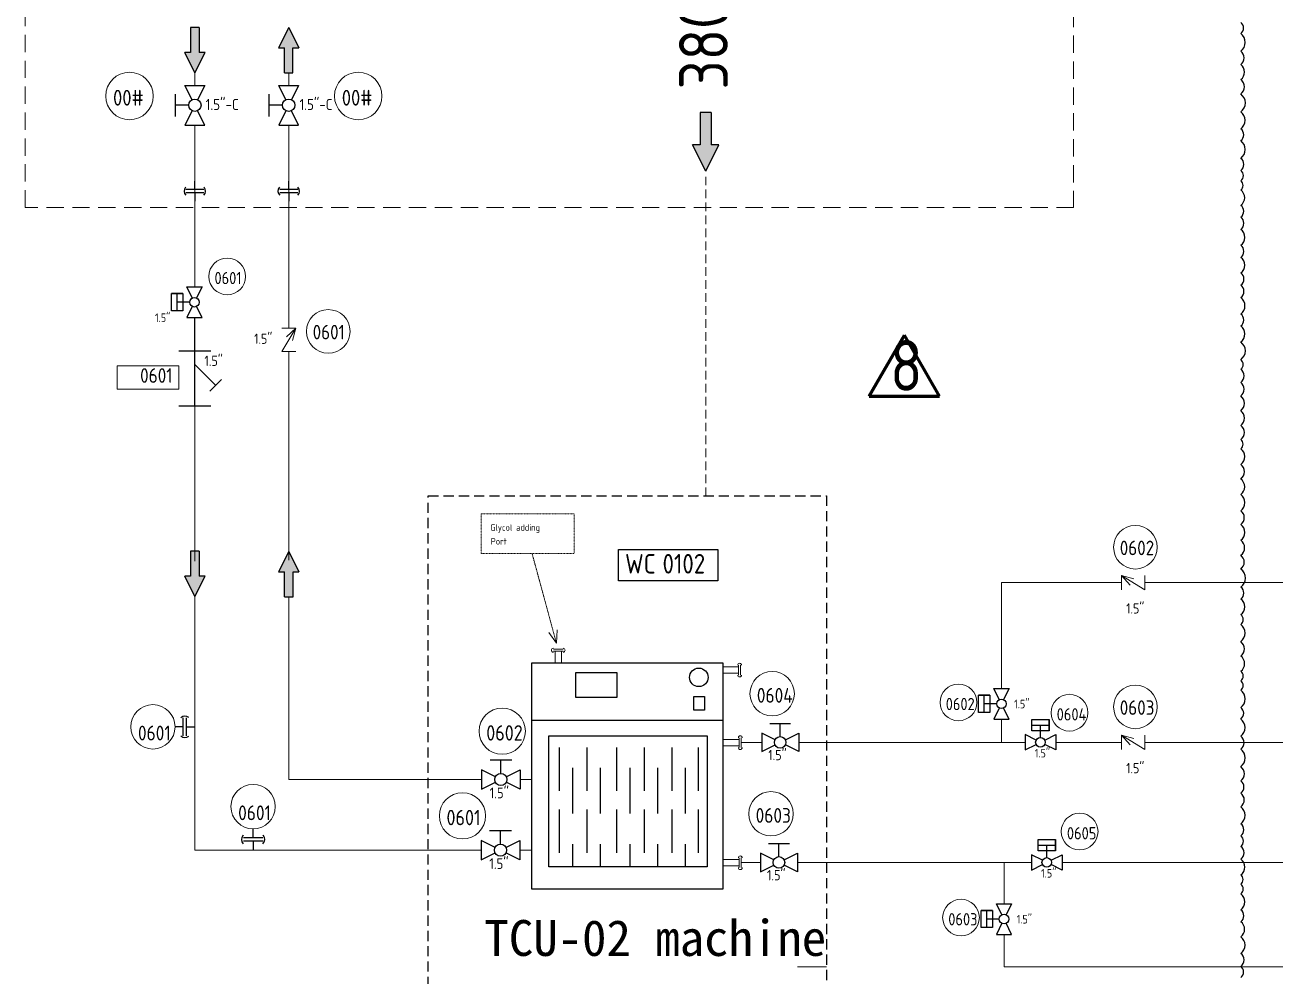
# Model space of a CAD drawing. Header units: millimetres. Extents: x -68339142 to 208, y -167 to 82456658.
# Drawn here: x -68334681 to -68333761, y 82450636 to 82451336 of the extents above; entities that cross this region are included whole.
import ezdxf

# ---------------------------------------------------------------- set-up
doc = ezdxf.new("R2010")
doc.units = ezdxf.units.MM
doc.header["$MEASUREMENT"] = 0
doc.linetypes.add('ASVLTYPE', pattern=[0.75, 0.5, -0.25])
doc.linetypes.add('HIDDEN', pattern=[9.525, 6.35, -3.175])
for name, color, linetype, lineweight in [('AM_8', 1, 'Continuous', 15), ('Langurage', 7, 'Continuous', 0), ('mark', 7, 'Continuous', 0), ('Modle', 161, 'Continuous', 70), ('图层15动态设备', 7, 'Continuous', 9), ('标注层', 4, 'Continuous', 9)]:
    doc.layers.add(name, color=color, linetype=linetype, lineweight=lineweight)
for name, color, linetype in [('WFI', 100, 'Continuous'), ('冷冻水出', 52, 'Continuous'), ('冷冻水进', 170, 'Continuous'), ('压缩空气', 130, 'Continuous'), ('文字', 1, 'Continuous'), ('機器', 7, 'Continuous')]:
    doc.layers.add(name, color=color, linetype=linetype)
doc.styles.get("Standard").update_dxf_attribs({"font": 'gbenor.shx', "bigfont": 'gbcbig.shx'})
doc.styles.add('{18b73a54-fa43-428c-adcb-c1c7bbdf2c84}', font='')
doc.styles.get('{18b73a54-fa43-428c-adcb-c1c7bbdf2c84}').set_extended_font_data('SimSun')

# ---------------------------------------------------------------- blocks, each defined once
blk = doc.blocks.new('*U408')
at = {"color": 0}
for p, q in [((-6.33, 8.44), (-6.33, 16.87)), ((-6.33, 16.87), (6.33, 16.87)), ((-6.33, 12.66), (6.33, 12.66)), ((0, 3.52), (0, 12.66)), ((-3.14, 1.57), (-11.25, 5.62)), ((-11.25, 5.62), (-11.25, -5.63)), ((6.33, 8.44), (-6.33, 8.44)), ((3.14, 1.57), (11.25, 5.62)), ((11.25, 5.62), (11.25, -5.63)), ((-11.25, -5.63), (-3.14, -1.57)), ((11.25, -5.63), (3.14, -1.57))]:
    blk.add_line(p, q, dxfattribs=at)
blk.add_lwpolyline([(6.33, 8.44), (6.33, 8.44), (6.33, 16.87), (6.33, 16.87)], close=True, dxfattribs=at)
at = {"color": 1, "linetype": 'ByBlock', "lineweight": 9}
blk.add_circle((24.17, 22.67), 13.5, dxfattribs=at)
at = {"color": 0}
blk.add_circle((0, 0), 3.52, dxfattribs=at)
at = {"color": 1, "linetype": 'ByBlock', "lineweight": 9}
for tag, p, height, flags in [('YQJ_CODE', (17.18, 25.08), 9, 2), ('YQJ_ITEMID', (12.3, -9.27), 5, 1), ('YQJ_CLASS_NAME', (12.34, -15.05), 5, 1), ('品牌', (13.52, -20.57), 5, 1), ('供电电源', (13.41, -26.42), 5, 1), ('控制方式', (13.73, -33.14), 5, 1), ('输出信号类型1', (14.15, -39.41), 5, 1), ('输出信号类型2', (13.98, -46.43), 5, 1)]:
    blk.add_attdef(tag, p, '', height=height, dxfattribs=dict(at, flags=flags))
for tag, p, height in [('YQJ_NO', (14.81, 16.96), 9), ('尺寸', (-4.18, -11.14), 6.3)]:
    blk.add_attdef(tag, p, '', height=height, dxfattribs=at)
blk = doc.blocks.new('*U263')
at = {"color": 0}
for p, q in [((-6.33, 8.44), (-6.33, 16.87)), ((-6.33, 16.87), (6.33, 16.87)), ((-6.33, 12.66), (6.33, 12.66)), ((0, 3.52), (0, 12.66)), ((-3.14, 1.57), (-11.25, 5.62)), ((-11.25, 5.62), (-11.25, -5.63)), ((6.33, 8.44), (-6.33, 8.44)), ((3.14, 1.57), (11.25, 5.62)), ((11.25, 5.62), (11.25, -5.63)), ((-11.25, -5.63), (-3.14, -1.57)), ((11.25, -5.63), (3.14, -1.57))]:
    blk.add_line(p, q, dxfattribs=at)
blk.add_lwpolyline([(6.33, 8.44), (6.33, 8.44), (6.33, 16.87), (6.33, 16.87)], close=True, dxfattribs=at)
at = {"color": 1, "linetype": 'ByBlock', "lineweight": 9}
blk.add_circle((21.31, 21.76), 13.5, dxfattribs=at)
at = {"color": 0}
blk.add_circle((0, 0), 3.52, dxfattribs=at)
at = {"color": 1, "linetype": 'ByBlock', "lineweight": 9}
for tag, p, height, flags in [('YQJ_CODE', (14.31, 24.17), 9, 2), ('YQJ_ITEMID', (12.3, -9.27), 5, 1), ('YQJ_CLASS_NAME', (12.34, -15.05), 5, 1), ('品牌', (13.52, -20.57), 5, 1), ('供电电源', (13.41, -26.42), 5, 1), ('控制方式', (13.73, -33.14), 5, 1), ('输出信号类型1', (14.15, -39.41), 5, 1), ('输出信号类型2', (13.98, -46.43), 5, 1)]:
    blk.add_attdef(tag, p, '', height=height, dxfattribs=dict(at, flags=flags))
for tag, p, height in [('YQJ_NO', (11.95, 16.06), 9), ('尺寸', (-4.18, -11.14), 6.3)]:
    blk.add_attdef(tag, p, '', height=height, dxfattribs=at)
blk = doc.blocks.new('*U487')
at = {"color": 7}
for p, q in [((-9.66, 16.85), (9.82, 16.85)), ((0.08, -16.9), (0.08, 16.85)), ((0.08, 8.44), (12.93, -4.41)), ((9.35, -7.99), (16.5, -0.83)), ((-9.66, -16.9), (9.82, -16.9))]:
    blk.add_line(p, q, dxfattribs=at)
at = {"color": 1, "linetype": 'ByBlock', "lineweight": 9}
blk.add_lwpolyline([(-9.82, -6.77), (-47.62, -6.77), (-47.62, 7.63), (-9.82, 7.63)], close=True, dxfattribs=at)
for tag, p, height in [('尺寸', (5.98, 7.54), 6.3), ('YQJ_NO', (-33.47, -2.84), 9)]:
    blk.add_attdef(tag, p, '', height=height, dxfattribs=at)
for tag, p, height, flags in [('YQJ_CODE', (-46.91, -2.97), 9, 2), ('YQJ_ITEMID', (12.39, -14.6), 5, 1), ('YQJ_CLASS_NAME', (12.85, -20.08), 5, 1)]:
    blk.add_attdef(tag, p, '', height=height, dxfattribs=dict(at, flags=flags))
blk = doc.blocks.new('KGJK')
at = {"layer": 'AM_8'}
blk.add_hatch(color=256, dxfattribs=at).paths.add_polyline_path([(5848.81, -1050.61), (5848.81, -1052.35), (5853.94, -1052.35), (5853.94, -1053.56), (5858.11, -1051.48), (5853.94, -1049.39), (5853.94, -1050.61)])
at = {"layer": '文字'}
for p, q in [((5858.11, -1051.48), (5853.94, -1049.39)), ((5853.94, -1049.39), (5853.94, -1050.61)), ((5848.81, -1050.61), (5848.81, -1052.35)), ((5848.81, -1050.61), (5853.94, -1050.61)), ((5858.11, -1051.48), (5853.94, -1053.56)), ((5848.81, -1052.35), (5853.94, -1052.35)), ((5853.94, -1052.35), (5853.94, -1053.56))]:
    blk.add_line(p, q, dxfattribs=at)
blk = doc.blocks.new('*U495')
at = {"color": 0}
for p, q in [((6.33, 11.25), (-6.33, 11.25)), ((0, 3.52), (0, 11.25)), ((-3.14, 1.57), (-11.25, 5.62)), ((-11.25, 5.62), (-11.25, -5.63)), ((3.14, 1.57), (11.25, 5.62)), ((11.25, 5.62), (11.25, -5.63)), ((-11.25, -5.63), (-3.14, -1.57)), ((11.25, -5.63), (3.14, -1.57))]:
    blk.add_line(p, q, dxfattribs=at)
at = {"color": 1, "linetype": 'ByBlock', "lineweight": 9}
blk.add_circle((0.81, 28.18), 13.5, dxfattribs=at)
at = {"color": 0}
blk.add_circle((0, 0), 3.52, dxfattribs=at)
at = {"color": 1, "linetype": 'ByBlock', "lineweight": 9}
for tag, p, height, flags in [('YQJ_CODE', (-5.31, 30.82), 9, 2), ('YQJ_ITEMID', (12.3, -9.27), 5, 1), ('YQJ_CLASS_NAME', (12.34, -15.05), 5, 1), ('供电电源', (13.41, -26.42), 5, 1), ('品牌', (13.52, -20.57), 5, 1), ('控制方式', (13.73, -33.14), 5, 1), ('输出信号类型1', (14.15, -39.41), 5, 1), ('输出信号类型2', (13.98, -46.43), 5, 1)]:
    blk.add_attdef(tag, p, '', height=height, dxfattribs=dict(at, flags=flags))
for tag, p, height in [('YQJ_NO', (-8.54, 22.68), 9), ('尺寸', (-6.54, -11), 6.3)]:
    blk.add_attdef(tag, p, '', height=height, dxfattribs=at)
blk = doc.blocks.new('*U496')
at = {"color": 0}
for p, q in [((6.33, 11.25), (-6.33, 11.25)), ((0, 3.52), (0, 11.25)), ((-3.14, 1.57), (-11.25, 5.62)), ((-11.25, 5.62), (-11.25, -5.63)), ((3.14, 1.57), (11.25, 5.62)), ((11.25, 5.62), (11.25, -5.63)), ((-11.25, -5.63), (-3.14, -1.57)), ((11.25, -5.63), (3.14, -1.57))]:
    blk.add_line(p, q, dxfattribs=at)
at = {"color": 1, "linetype": 'ByBlock', "lineweight": 9}
blk.add_circle((-22.19, 20.02), 13.5, dxfattribs=at)
at = {"color": 0}
blk.add_circle((0, 0), 3.52, dxfattribs=at)
at = {"color": 1, "linetype": 'ByBlock', "lineweight": 9}
for tag, p, height, flags in [('YQJ_CODE', (-28.31, 22.67), 9, 2), ('YQJ_ITEMID', (12.3, -9.27), 5, 1), ('YQJ_CLASS_NAME', (12.34, -15.05), 5, 1), ('供电电源', (13.41, -26.42), 5, 1), ('品牌', (13.52, -20.57), 5, 1), ('控制方式', (13.73, -33.14), 5, 1), ('输出信号类型1', (14.15, -39.41), 5, 1), ('输出信号类型2', (13.98, -46.43), 5, 1)]:
    blk.add_attdef(tag, p, '', height=height, dxfattribs=dict(at, flags=flags))
for tag, p, height in [('YQJ_NO', (-31.54, 14.52), 9), ('尺寸', (-6.54, -11), 6.3)]:
    blk.add_attdef(tag, p, '', height=height, dxfattribs=at)
blk = doc.blocks.new('*U497')
at = {"color": 0}
for p, q in [((6.33, 11.25), (-6.33, 11.25)), ((0, 3.52), (0, 11.25)), ((-3.14, 1.57), (-11.25, 5.62)), ((-11.25, 5.62), (-11.25, -5.63)), ((3.14, 1.57), (11.25, 5.62)), ((11.25, 5.62), (11.25, -5.63)), ((-11.25, -5.63), (-3.14, -1.57)), ((11.25, -5.63), (3.14, -1.57))]:
    blk.add_line(p, q, dxfattribs=at)
at = {"color": 1, "linetype": 'ByBlock', "lineweight": 9}
blk.add_circle((-4.86, 29.59), 13.5, dxfattribs=at)
at = {"color": 0}
blk.add_circle((0, 0), 3.52, dxfattribs=at)
at = {"color": 1, "linetype": 'ByBlock', "lineweight": 9}
for tag, p, height, flags in [('YQJ_CODE', (-10.97, 32.23), 9, 2), ('YQJ_ITEMID', (12.3, -9.27), 5, 1), ('YQJ_CLASS_NAME', (12.34, -15.05), 5, 1), ('品牌', (13.52, -20.57), 5, 1), ('供电电源', (13.41, -26.42), 5, 1), ('控制方式', (13.73, -33.14), 5, 1), ('输出信号类型1', (14.15, -39.41), 5, 1), ('输出信号类型2', (13.98, -46.43), 5, 1)]:
    blk.add_attdef(tag, p, '', height=height, dxfattribs=dict(at, flags=flags))
for tag, p, height in [('YQJ_NO', (-14.2, 24.09), 9), ('尺寸', (-7.28, -10.87), 6.3)]:
    blk.add_attdef(tag, p, '', height=height, dxfattribs=at)
blk = doc.blocks.new('*U498')
at = {"color": 0}
for p, q in [((6.33, 11.25), (-6.33, 11.25)), ((0, 3.52), (0, 11.25)), ((-3.14, 1.57), (-11.25, 5.62)), ((-11.25, 5.62), (-11.25, -5.63)), ((3.14, 1.57), (11.25, 5.62)), ((11.25, 5.62), (11.25, -5.63)), ((-11.25, -5.63), (-3.14, -1.57)), ((11.25, -5.63), (3.14, -1.57))]:
    blk.add_line(p, q, dxfattribs=at)
at = {"color": 1, "linetype": 'ByBlock', "lineweight": 9}
blk.add_circle((-4.86, 29.59), 13.5, dxfattribs=at)
at = {"color": 0}
blk.add_circle((0, 0), 3.52, dxfattribs=at)
at = {"color": 1, "linetype": 'ByBlock', "lineweight": 9}
for tag, p, height, flags in [('YQJ_CODE', (-10.97, 32.23), 9, 2), ('YQJ_ITEMID', (12.3, -9.27), 5, 1), ('YQJ_CLASS_NAME', (12.34, -15.05), 5, 1), ('品牌', (13.52, -20.57), 5, 1), ('供电电源', (13.41, -26.42), 5, 1), ('控制方式', (13.73, -33.14), 5, 1), ('输出信号类型1', (14.15, -39.41), 5, 1), ('输出信号类型2', (13.98, -46.43), 5, 1)]:
    blk.add_attdef(tag, p, '', height=height, dxfattribs=dict(at, flags=flags))
for tag, p, height in [('YQJ_NO', (-14.2, 24.09), 9), ('尺寸', (-7.28, -10.87), 6.3)]:
    blk.add_attdef(tag, p, '', height=height, dxfattribs=at)
blk = doc.blocks.new('*U490')
at = {"color": 0, "linetype": 'ByBlock', "lineweight": 9}
for p, q in [((-4.35, 18.5), (4.35, 18.5)), ((4.35, 18.5), (-4.35, 18.5)), ((-4.35, 4), (4.35, 18.5)), ((4.35, 18.5), (-1.47, 13.06)), ((0, 18.5), (0, 22.5)), ((4.35, 18.5), (2.29, 10.8)), ((-4.35, 4), (4.35, 4)), ((4.35, 4), (-4.35, 4)), ((0, 0), (0, 4))]:
    blk.add_line(p, q, dxfattribs=at)
at = {"color": 1, "linetype": 'ByBlock', "lineweight": 9}
blk.add_circle((24.47, 16.43), 13.5, dxfattribs=at)
for tag, p, height, flags in [('YQJ_CODE', (15.81, 18.88), 9, 2), ('YQJ_ITEMID', (12.3, -9.27), 5, 1), ('YQJ_CLASS_NAME', (12.34, -15.05), 5, 1), ('品牌', (13.52, -20.57), 5, 1), ('供电电源', (13.41, -26.42), 5, 1), ('控制方式', (13.73, -33.14), 5, 1), ('输出信号类型1', (14.15, -39.41), 5, 1), ('输出信号类型2', (13.98, -46.43), 5, 1)]:
    blk.add_attdef(tag, p, '', height=height, dxfattribs=dict(at, flags=flags))
for tag, p, height in [('尺寸', (-21.45, 8.69), 6.3), ('YQJ_NO', (14.81, 11.49), 9)]:
    blk.add_attdef(tag, p, '', height=height, dxfattribs=at)
blk = doc.blocks.new('*U491')
at = {"color": 0}
for p, q in [((-5.63, 11.25), (5.62, 11.25)), ((-1.57, 3.14), (-5.63, 11.25)), ((5.62, 11.25), (1.57, 3.14)), ((-16.88, -6.33), (-16.88, 6.33)), ((-12.66, -6.33), (-12.66, 6.33)), ((-8.44, 6.33), (-8.44, -6.33)), ((-8.44, -6.33), (-16.88, -6.33)), ((-3.52, 0), (-12.66, 0)), ((-1.57, -3.14), (-5.63, -11.25)), ((5.62, -11.25), (1.57, -3.14)), ((-5.63, -11.25), (5.62, -11.25))]:
    blk.add_line(p, q, dxfattribs=at)
blk.add_lwpolyline([(-8.44, 6.33), (-8.44, 6.33), (-16.88, 6.33), (-16.88, 6.33)], close=True, dxfattribs=at)
at = {"color": 1, "linetype": 'ByBlock', "lineweight": 9}
blk.add_circle((24.11, 19), 13.5, dxfattribs=at)
at = {"color": 0}
blk.add_circle((0, 0), 3.52, dxfattribs=at)
at = {"color": 1, "linetype": 'ByBlock', "lineweight": 9}
for tag, p, height, flags in [('YQJ_CODE', (17.11, 21.4), 9, 2), ('YQJ_ITEMID', (12.3, -9.27), 5, 1), ('YQJ_CLASS_NAME', (12.34, -15.05), 5, 1), ('品牌', (13.52, -20.57), 5, 1), ('供电电源', (13.41, -26.42), 5, 1), ('控制方式', (13.73, -33.14), 5, 1), ('输出信号类型1', (14.15, -39.41), 5, 1), ('输出信号类型2', (13.98, -46.43), 5, 1)]:
    blk.add_attdef(tag, p, '', height=height, dxfattribs=dict(at, flags=flags))
for tag, p, height in [('YQJ_NO', (14.75, 13.29), 9), ('尺寸', (-29.01, -14.53), 6.3)]:
    blk.add_attdef(tag, p, '', height=height, dxfattribs=at)
blk = doc.blocks.new('*U36')
at = {"color": 0}
for p, q in [((-6.99, 0), (-12, 0)), ((-6.99, 5.49), (-6.99, -5.49)), ((-5.01, 5.49), (-5.01, -5.49)), ((-5.01, 0), (0, 0))]:
    blk.add_line(p, q, dxfattribs=at)
for centre, start, end in [((-5.97, 3.1), 44.21907, 133.52083), ((-5.97, -3.1), 226.47917, 315.78093)]:
    blk.add_arc(centre, 3.47, start, end, dxfattribs=at)
blk = doc.blocks.new('*U69')
at = {"color": 1, "linetype": 'ByBlock', "lineweight": 9}
blk.add_circle((13.5, 0), 13.5, dxfattribs=at)
at = {"color": 1, "linetype": 'ByBlock', "lineweight": 13, "flags": 2}
blk.add_attdef('YQJ_CODE', (7.18, -0.38), '', height=9, dxfattribs=at)
at = {"color": 1, "linetype": 'ByBlock', "lineweight": 9, "flags": 1}
for tag, p in [('YQJ_ITEMID', (24.39, 7.98)), ('YQJ_CLASS_NAME', (24.4, 3.68)), ('供电电源', (24.91, -5.23)), ('品牌', (24.82, -0.69)), ('控制方式', (25.05, -9.99)), ('量程下限', (24.64, -19.97)), ('量程上限', (24.78, -14.93)), ('输入信号类型1', (24.59, -25.29)), ('输入信号类型2', (24.42, -30.48))]:
    blk.add_attdef(tag, p, '', height=5, dxfattribs=at)
at = {"color": 1, "linetype": 'ByBlock', "lineweight": 13}
blk.add_attdef('YQJ_NO', (4.42, -8.26), '', height=9, dxfattribs=at)
at = {"color": 1, "linetype": 'ByBlock', "lineweight": 9}
blk.add_attdef('尺寸', (-11.61, -20.93), '', height=6.3, dxfattribs=at)
blk = doc.blocks.new('*U67')
at = {"color": 1, "linetype": 'ByBlock', "lineweight": 9}
blk.add_circle((0, 13.5), 13.5, dxfattribs=at)
at = {"color": 1, "linetype": 'ByBlock', "lineweight": 13, "flags": 2}
blk.add_attdef('YQJ_CODE', (-6.47, 13.23), '', height=9, dxfattribs=at)
at = {"color": 1, "linetype": 'ByBlock', "lineweight": 13}
blk.add_attdef('YQJ_NO', (-9.08, 5.24), '', height=9, dxfattribs=at)
at = {"color": 1, "linetype": 'ByBlock', "lineweight": 9, "flags": 1}
for tag, p in [('YQJ_ITEMID', (23.25, 7.98)), ('YQJ_CLASS_NAME', (23.27, 3.68)), ('供电电源', (23.78, -5.23)), ('品牌', (23.69, -0.69)), ('控制方式', (23.91, -9.99)), ('量程下限', (23.51, -19.97)), ('量程上限', (23.64, -14.93)), ('输入信号类型1', (23.46, -25.29)), ('输入信号类型2', (23.28, -30.48))]:
    blk.add_attdef(tag, p, '', height=5, dxfattribs=at)
at = {"color": 1, "linetype": 'ByBlock', "lineweight": 9}
blk.add_attdef('尺寸', (-11.61, -20.93), '', height=6.3, dxfattribs=at)
blk = doc.blocks.new('卫生卡箍')
at = {"color": 0}
for p, q in [((5.01, 0), (0, 0)), ((5.01, -5.49), (5.01, 5.49)), ((6.99, -5.49), (6.99, 5.49)), ((6.99, 0), (12, 0))]:
    blk.add_line(p, q, dxfattribs=at)
for centre, start, end in [((5.97, 3.1), 46.47917, 135.78093), ((5.97, -3.1), 224.21907, 313.52083)]:
    blk.add_arc(centre, 3.47, start, end, dxfattribs=at)
blk = doc.blocks.new('*U509')
at = {"color": 0}
for p, q in [((-5.63, 11.25), (5.62, 11.25)), ((-1.57, 3.14), (-5.63, 11.25)), ((5.62, 11.25), (1.57, 3.14)), ((-16.88, -6.33), (-16.88, 6.33)), ((-12.66, -6.33), (-12.66, 6.33)), ((-8.44, 6.33), (-8.44, -6.33)), ((-8.44, -6.33), (-16.88, -6.33)), ((-3.52, 0), (-12.66, 0)), ((-1.57, -3.14), (-5.63, -11.25)), ((5.62, -11.25), (1.57, -3.14)), ((-5.63, -11.25), (5.62, -11.25))]:
    blk.add_line(p, q, dxfattribs=at)
blk.add_lwpolyline([(-8.44, 6.33), (-8.44, 6.33), (-16.88, 6.33), (-16.88, 6.33)], close=True, dxfattribs=at)
at = {"color": 1, "linetype": 'ByBlock', "lineweight": 9}
blk.add_circle((-31.63, 1.05), 13.5, dxfattribs=at)
at = {"color": 0}
blk.add_circle((0, 0), 3.52, dxfattribs=at)
at = {"color": 1, "linetype": 'ByBlock', "lineweight": 9}
for tag, p, height, flags in [('YQJ_CODE', (-38.62, 3.46), 9, 2), ('YQJ_ITEMID', (12.3, -9.27), 5, 1), ('YQJ_CLASS_NAME', (12.34, -15.05), 5, 1), ('品牌', (13.52, -20.57), 5, 1), ('供电电源', (13.41, -26.42), 5, 1), ('控制方式', (13.73, -33.14), 5, 1), ('输出信号类型1', (14.15, -39.41), 5, 1), ('输出信号类型2', (13.98, -46.43), 5, 1)]:
    blk.add_attdef(tag, p, '', height=height, dxfattribs=dict(at, flags=flags))
for tag, p, height in [('YQJ_NO', (-40.99, -4.65), 9), ('尺寸', (9.32, -3.31), 6.3)]:
    blk.add_attdef(tag, p, '', height=height, dxfattribs=at)
blk = doc.blocks.new('*U510')
at = {"color": 0, "linetype": 'ByBlock', "lineweight": 9}
for p, q in [((-18.5, -4.35), (-18.5, 4.35)), ((-18.5, 4.35), (-18.5, -4.35)), ((-4, -4.35), (-18.5, 4.35)), ((-18.5, 4.35), (-10.8, 2.29)), ((-18.5, 4.35), (-13.06, -1.47)), ((-4, -4.35), (-4, 4.35)), ((-4, 4.35), (-4, -4.35)), ((-18.5, 0), (-22.5, 0)), ((0, 0), (-4, 0))]:
    blk.add_line(p, q, dxfattribs=at)
at = {"color": 1, "linetype": 'ByBlock', "lineweight": 9}
blk.add_circle((-9.92, 21.95), 13.5, dxfattribs=at)
for tag, p, height, flags in [('YQJ_CODE', (-18.58, 24.4), 9, 2), ('YQJ_ITEMID', (12.3, -9.27), 5, 1), ('YQJ_CLASS_NAME', (12.34, -15.05), 5, 1), ('品牌', (13.52, -20.57), 5, 1), ('供电电源', (13.41, -26.42), 5, 1), ('控制方式', (13.73, -33.14), 5, 1), ('输出信号类型1', (14.15, -39.41), 5, 1), ('输出信号类型2', (13.98, -46.43), 5, 1)]:
    blk.add_attdef(tag, p, '', height=height, dxfattribs=dict(at, flags=flags))
for tag, p, height in [('YQJ_NO', (-19.58, 17.01), 9), ('尺寸', (-15.64, -19.13), 6.3)]:
    blk.add_attdef(tag, p, '', height=height, dxfattribs=at)
blk = doc.blocks.new('*U182')
at = {"color": 0}
for p, q in [((-5.62, 11.25), (5.63, 11.25)), ((-1.57, 3.14), (-5.62, 11.25)), ((5.63, 11.25), (1.57, 3.14)), ((-11.25, 6.33), (-11.25, -6.33)), ((-3.52, 0), (-11.25, 0)), ((-1.57, -3.14), (-5.62, -11.25)), ((5.63, -11.25), (1.57, -3.14)), ((-5.62, -11.25), (5.63, -11.25))]:
    blk.add_line(p, q, dxfattribs=at)
at = {"color": 1, "linetype": 'ByBlock', "lineweight": 9}
blk.add_circle((-37.19, 5.25), 13.5, dxfattribs=at)
at = {"color": 0}
blk.add_circle((0, 0), 3.52, dxfattribs=at)
at = {"color": 1, "linetype": 'ByBlock', "lineweight": 9}
for tag, p, height, flags in [('YQJ_CODE', (-43.3, 7.9), 9, 2), ('YQJ_ITEMID', (12.3, -9.27), 5, 1), ('YQJ_CLASS_NAME', (12.34, -15.05), 5, 1), ('供电电源', (13.41, -26.42), 5, 1), ('品牌', (13.52, -20.57), 5, 1), ('控制方式', (13.73, -33.14), 5, 1), ('输出信号类型1', (14.15, -39.41), 5, 1), ('输出信号类型2', (13.98, -46.43), 5, 1)]:
    blk.add_attdef(tag, p, '', height=height, dxfattribs=dict(at, flags=flags))
for tag, p, height in [('YQJ_NO', (-46.53, -0.25), 9), ('尺寸', (6.15, -2.72), 6.3)]:
    blk.add_attdef(tag, p, '', height=height, dxfattribs=at)
blk = doc.blocks.new('*U559')
at = {"color": 0}
for p, q in [((-5.62, 11.25), (5.63, 11.25)), ((-1.57, 3.14), (-5.62, 11.25)), ((5.63, 11.25), (1.57, 3.14)), ((-11.25, 6.33), (-11.25, -6.33)), ((-3.52, 0), (-11.25, 0)), ((-1.57, -3.14), (-5.62, -11.25)), ((5.63, -11.25), (1.57, -3.14)), ((-5.62, -11.25), (5.63, -11.25))]:
    blk.add_line(p, q, dxfattribs=at)
at = {"color": 1, "linetype": 'ByBlock', "lineweight": 9}
blk.add_circle((39.54, 5.25), 13.5, dxfattribs=at)
at = {"color": 0}
blk.add_circle((0, 0), 3.52, dxfattribs=at)
at = {"color": 1, "linetype": 'ByBlock', "lineweight": 9}
for tag, p, height, flags in [('YQJ_CODE', (33.43, 7.9), 9, 2), ('YQJ_ITEMID', (12.3, -9.27), 5, 1), ('YQJ_CLASS_NAME', (12.34, -15.05), 5, 1), ('供电电源', (13.41, -26.42), 5, 1), ('品牌', (13.52, -20.57), 5, 1), ('控制方式', (13.73, -33.14), 5, 1), ('输出信号类型1', (14.15, -39.41), 5, 1), ('输出信号类型2', (13.98, -46.43), 5, 1)]:
    blk.add_attdef(tag, p, '', height=height, dxfattribs=dict(at, flags=flags))
for tag, p, height in [('YQJ_NO', (30.2, -0.25), 9), ('尺寸', (6.15, -2.72), 6.3)]:
    blk.add_attdef(tag, p, '', height=height, dxfattribs=at)
blk = doc.blocks.new('Exchange_new_v1')
at = {"linetype": 'ByBlock', "lineweight": 0}
for p, q in [((23.01, 9.91), (15.78, 9.91)), ((23.01, 8.46), (15.78, 8.46)), ((17.08, 8.46), (17.08, 0)), ((21.71, 8.46), (21.71, 0)), ((152.1, -3.1), (140.45, -3.1)), ((152.1, -7.73), (140.45, -7.73)), ((152.1, -9.03), (152.1, -1.8)), ((153.55, -9.03), (153.55, -1.8)), ((152.59, -56.48), (140.45, -56.48)), ((152.59, -61.11), (140.45, -61.11)), ((152.59, -62.41), (152.59, -55.18)), ((154.03, -62.41), (154.03, -55.18)), ((152.59, -144.84), (140.45, -144.84)), ((152.59, -150.77), (152.59, -143.54)), ((154.03, -150.77), (154.03, -143.54)), ((152.59, -149.47), (140.45, -149.47))]:
    blk.add_line(p, q, dxfattribs=at)
for p, q in [((0, -42.31), (140.45, -42.31)), ((20, -62.35), (20, -94.16)), ((40.46, -62.35), (40.46, -94.16)), ((62.19, -62.35), (62.19, -94.16)), ((82.66, -62.35), (82.66, -94.16)), ((103.02, -62.35), (103.02, -94.16)), ((122.34, -62.35), (122.34, -94.16)), ((29.85, -77.24), (29.85, -110.82)), ((50.32, -77.24), (50.32, -110.82)), ((72.04, -77.24), (72.04, -110.82)), ((92.51, -77.24), (92.51, -110.82)), ((112.87, -77.24), (112.87, -110.82)), ((20, -108.08), (20, -139.89)), ((40.46, -108.08), (40.46, -139.89)), ((62.19, -108.08), (62.19, -139.89)), ((82.66, -108.08), (82.66, -139.89)), ((103.02, -108.08), (103.02, -139.89)), ((122.34, -108.08), (122.34, -139.89)), ((29.85, -133.52), (29.85, -150.24)), ((50.32, -133.52), (50.32, -150.24)), ((72.04, -133.52), (72.04, -150.24)), ((92.51, -133.52), (92.51, -150.24)), ((112.87, -133.52), (112.87, -150.24))]:
    blk.add_line(p, q)
blk.add_lwpolyline([(140.45, -41.82), (140.45, -166.51), (0, -166.51), (0, 0), (140.45, 0), (140.45, -41.82)])
for points in [[(32.42, -7.09), (62.57, -7.09), (62.57, -25.7), (32.42, -25.7)], [(119.19, -24.94), (127.08, -24.94), (127.08, -34.89), (119.19, -34.89)], [(12.48, -53.77), (128.83, -53.77), (128.83, -150.24), (12.48, -150.24)]]:
    blk.add_lwpolyline(points, close=True)
blk.add_circle((122.81, -10.78), 6.8)
for centre, start, end in [((15.78, 9.19), 90, 270), ((23.01, 9.19), 270, 90), ((152.83, -1.8), 0, 180), ((152.83, -9.03), 180, 0), ((153.31, -55.18), 0, 180), ((153.31, -62.41), 180, 0), ((153.31, -143.54), 0, 180), ((153.31, -150.77), 180, 0)]:
    blk.add_arc(centre, 1.42, start, end, dxfattribs=at)

msp = doc.modelspace()

# ---------------------------------------------------------------- linework, layer by layer
msp.add_lwpolyline([(-68333786.481, 82450635.18986, 0.52056705), (-68333786.481, 82450643.34603, 0.52056705), (-68333786.481, 82450652.88266, 0.52056705), (-68333786.481, 82450665.09901, 0.52056705), (-68333786.481, 82450676.11559, 0.52056705), (-68333786.481, 82450684.97592, 0.52056705), (-68333786.481, 82450696.6167, 0.52056705), (-68333786.481, 82450703.84145, 0.52056705), (-68333786.481, 82450710.62124, 0.52056705), (-68333786.481, 82450722.23272, 0.52056705), (-68333786.481, 82450731.6021, 0.52056705), (-68333786.481, 82450739.37435, 0.52056705), (-68333786.481, 82450748.27253, 0.52056705), (-68333786.481, 82450760.69886, 0.52056705), (-68333786.481, 82450770.76569, 0.52056705), (-68333786.481, 82450779.74342, 0.52056705), (-68333786.481, 82450790.30181, 0.52056705), (-68333786.481, 82450803.07604, 0.52056705), (-68333786.481, 82450812.63729, 0.52056705), (-68333786.481, 82450825.28029, 0.52056705), (-68333786.481, 82450833.77482, 0.52056705), (-68333786.481, 82450846.47865, 0.52056705), (-68333786.481, 82450853.43362, 0.52056705), (-68333786.481, 82450860.48421, 0.52056705), (-68333786.481, 82450871.57464, 0.52056705), (-68333786.481, 82450882.27544, 0.52056705), (-68333786.481, 82450894.82628, 0.52056705), (-68333786.481, 82450902.17656, 0.52056705), (-68333786.481, 82450913.5677, 0.52056705), (-68333786.481, 82450922.38511, 0.52056705), (-68333786.481, 82450935.67795, 0.52056705), (-68333786.481, 82450945.74763, 0.52056705), (-68333786.481, 82450956.81344, 0.52056705), (-68333786.481, 82450968.43367, 0.52056705), (-68333786.481, 82450978.52797, 0.52056705), (-68333786.481, 82450990.49245, 0.52056705), (-68333786.481, 82451001.85429, 0.52056705), (-68333786.481, 82451012.68002, 0.52056705), (-68333786.481, 82451024.1094, 0.52056705), (-68333786.481, 82451030.85257, 0.52056705), (-68333786.481, 82451041.27952, 0.52056705), (-68333786.481, 82451052.1142, 0.52056705), (-68333786.481, 82451063.00951, 0.52056705), (-68333786.481, 82451072.88958, 0.52056705), (-68333786.481, 82451082.59629, 0.52056705), (-68333786.481, 82451089.63691, 0.52056705), (-68333786.481, 82451102.75886, 0.52056705), (-68333786.481, 82451114.47979, 0.52056705), (-68333786.481, 82451123.27197, 0.52056705), (-68333786.481, 82451135.39209, 0.52056705), (-68333786.481, 82451144.46016, 0.52056705), (-68333786.481, 82451153.55223, 0.52056705), (-68333786.481, 82451164.97796, 0.52056705), (-68333786.481, 82451173.82263, 0.52056705), (-68333786.481, 82451185.57205, 0.52056705), (-68333786.481, 82451194.52578, 0.52056705), (-68333786.481, 82451203.23555, 0.52056705), (-68333786.481, 82451214.52984, 0.52056705), (-68333786.481, 82451221.29824, 0.52056705), (-68333786.481, 82451228.93702, 0.52056705), (-68333786.481, 82451237.82544, 0.52056705), (-68333786.481, 82451250.83365, 0.52056705), (-68333786.481, 82451259.52715, 0.52056705), (-68333786.481, 82451272.08002, 0.52056705), (-68333786.481, 82451285.16107, 0.52056705), (-68333786.481, 82451295.77927, 0.52056705), (-68333786.481, 82451306.7696, 0.52056705), (-68333786.481, 82451316.64702, 0.52056705), (-68333786.481, 82451329.65441, 0.52056705), (-68333786.481, 82451337.82808, 0.52056705)], format="xyb")
at = {"linetype": 'ASVLTYPE', "ltscale": 15}
msp.add_lwpolyline([(-68334384.20217, 82450989.54525), (-68334091.1488, 82450989.54525), (-68334091.1488, 82450515.71063), (-68334384.20217, 82450515.71063)], close=True, dxfattribs=at)
at = {"color": 1}
msp.add_lwpolyline([(-68334244.14036, 82450950.04525), (-68334171.14036, 82450950.04525), (-68334171.14036, 82450927.04525), (-68334244.14036, 82450927.04525)], close=True, dxfattribs=at)
at = {"layer": 'Langurage', "color": 7, "linetype": 'HIDDEN'}
msp.add_line((-68334180.00764, 82451224.31605), (-68334180.00764, 82450989.54525), dxfattribs=at)
at = {"layer": 'Langurage', "linetype": 'HIDDEN', "ltscale": 2}
msp.add_lwpolyline([(-68334680.84267, 82451670.99428), (-68333909.41083, 82451670.99428), (-68333909.41083, 82451201.68126), (-68334680.84267, 82451201.68126)], close=True, dxfattribs=at)
at = {"layer": 'mark', "color": 7, "linetype": 'ASVLTYPE', "lineweight": 0, "ltscale": 1e-05}
msp.add_line((-68334290.07222, 82450881.70452), (-68334307.86275, 82450947.1345), dxfattribs=at)
msp.add_lwpolyline([(-68334345.14036, 82450976.20787), (-68334276.78988, 82450976.20787), (-68334276.78988, 82450947.1345), (-68334345.14036, 82450947.1345)], close=True, dxfattribs=at)
at = {"layer": 'Modle'}
for p, q in [((-68334059.83846, 82451062.9256), (-68334033.91692, 82451107.82301)), ((-68334007.99539, 82451062.9256), (-68334033.91692, 82451107.82301)), ((-68334059.83846, 82451062.9256), (-68334007.99539, 82451062.9256))]:
    msp.add_line(p, q, dxfattribs=at)
at = {"layer": 'Modle', "color": 7, "lineweight": 0}
for q in [(-68334295.49161, 82450888.84906), (-68334289.34812, 82450890.86604)]:
    msp.add_line((-68334289.81675, 82450881.04525), q, dxfattribs=at)
at = {"layer": '冷冻水出', "lineweight": 9}
for p, q in [((-68334486.8543, 82451300.84318), (-68334486.8543, 82451291.43991)), ((-68334486.81119, 82451262.33094), (-68334486.81119, 82451112.95641)), ((-68334486.81119, 82451127.71025), (-68334486.81119, 82451112.95641)), ((-68334486.81119, 82451095.74058), (-68334486.81119, 82450948.5926)), ((-68334486.81119, 82451095.74058), (-68334486.81119, 82451079.60178)), ((-68334486.81119, 82451079.60178), (-68334486.81119, 82451024.66855)), ((-68334486.81119, 82450991.04015), (-68334486.81119, 82450942.09586)), ((-68333962.49153, 82450925.62944), (-68333874.16093, 82450925.62944)), ((-68333962.49153, 82450847.72793), (-68333962.49153, 82450925.62944)), ((-68333856.94509, 82450925.62944), (-68333716.43796, 82450925.62944)), ((-68334486.81119, 82450915.25472), (-68334486.81119, 82450831.0926)), ((-68334486.81119, 82450915.25472), (-68334486.81119, 82450780.8427)), ((-68334486.81119, 82450911.13111), (-68334486.81119, 82450851.4496)), ((-68333962.49153, 82450808.15187), (-68333962.49153, 82450825.22793)), ((-68334111.65363, 82450808.15187), (-68333945.07754, 82450808.15187)), ((-68333922.55029, 82450808.15187), (-68333874.16093, 82450808.15187)), ((-68333856.94509, 82450808.15187), (-68333716.43796, 82450808.15187)), ((-68334486.81119, 82450780.8427), (-68334344.93164, 82450780.8427)), ((-68334316.58164, 82450780.8427), (-68334307.94166, 82450780.8427))]:
    msp.add_line(p, q, dxfattribs=at)
at = {"layer": '冷冻水进', "color": 5, "linetype": 'ByBlock', "lineweight": 9}
msp.add_line((-68334555.90819, 82451300.84318), (-68334555.86509, 82451291.43991), dxfattribs=at)
at = {"layer": '冷冻水进', "color": 5, "lineweight": 9}
for p, q in [((-68334555.90819, 82451262.33094), (-68334555.90819, 82451143.20406)), ((-68334556.17703, 82451120.70406), (-68334556.04261, 82451096.26206)), ((-68334555.90819, 82451120.70406), (-68334555.90819, 82451096.26206)), ((-68334555.90819, 82451055.76206), (-68334555.90819, 82451020.6731)), ((-68334555.90819, 82451055.76206), (-68334555.90819, 82450948.89761)), ((-68334555.90819, 82450993.03787), (-68334555.90819, 82450941.42996)), ((-68334555.90819, 82450915.55974), (-68334555.90819, 82450728.8365)), ((-68334555.90819, 82450910.79815), (-68334555.90819, 82450850.87743)), ((-68334153.90965, 82450808.15187), (-68334138.87863, 82450808.15187)), ((-68334345.20851, 82450728.8365), (-68334555.90819, 82450728.8365)), ((-68334153.90965, 82450719.78905), (-68334139.77323, 82450719.78905)), ((-68334112.54823, 82450719.78905), (-68333940.43381, 82450719.78905)), ((-68333960.61819, 82450719.78905), (-68333960.61819, 82450689.38981)), ((-68333917.90656, 82450719.78905), (-68333716.50109, 82450719.78905)), ((-68333960.61819, 82450666.88981), (-68333960.61819, 82450642.97824)), ((-68334112.54823, 82450642.97824), (-68334091.1488, 82450642.97824)), ((-68333960.61819, 82450642.97824), (-68333716.50109, 82450642.97824))]:
    msp.add_line(p, q, dxfattribs=at)
at = {"layer": '冷冻水进', "linetype": 'ByBlock', "lineweight": 0}
msp.add_line((-68334316.85851, 82450728.8365), (-68334307.94166, 82450728.8365), dxfattribs=at)

# ---------------------------------------------------------------- block references
ref = msp.add_blockref('*U182', (-68334555.86509, 82451276.88543), dxfattribs=dict(xscale=1.293732, yscale=1.293732, zscale=1.293732))
ref.add_attrib('YQJ_NO', '00#', (-68334616.06233, 82451276.56786), dxfattribs={"color": 1, "linetype": 'ByBlock', "lineweight": 9, "height": 11.643588})
ref.add_attrib('尺寸', '1.5"-C', (-68334547.90315, 82451273.3723), dxfattribs={"color": 1, "linetype": 'ByBlock', "lineweight": 9, "height": 8.150512})
ref = msp.add_blockref('*U559', (-68334486.8543, 82451276.88543), dxfattribs=dict(xscale=1.293732, yscale=1.293732, zscale=1.293732))
ref.add_attrib('YQJ_NO', '00#', (-68334447.78219, 82451276.56786), dxfattribs={"color": 1, "linetype": 'ByBlock', "lineweight": 9, "height": 11.643588})
ref.add_attrib('尺寸', '1.5"-C', (-68334478.89235, 82451273.3723), dxfattribs={"color": 1, "linetype": 'ByBlock', "lineweight": 9, "height": 8.150512})
at = {"rotation": 270}
for p, xscale, yscale, zscale in [((-68334555.90819, 82451206.39686), 1.21, 1.21, 1.21), ((-68334486.81119, 82451206.39686), 1.21, 1.21, 1.21), ((-68334513.04362, 82450728.83709), 1.3068, 1.3068, 1.3068)]:
    msp.add_blockref('*U36', p, dxfattribs=dict(at, xscale=xscale, yscale=yscale, zscale=zscale))
ref = msp.add_blockref('*U491', (-68334556.17703, 82451131.95406))
ref.add_attrib('YQJ_NO', '0601', (-68334541.4317, 82451145.24431), dxfattribs={"color": 1, "linetype": 'ByBlock', "lineweight": 9, "height": 9})
ref.add_attrib('尺寸', '1.5"', (-68334585.18568, 82451117.42062), dxfattribs={"color": 1, "linetype": 'ByBlock', "lineweight": 9, "height": 6.3})
at = {"color": 1, "linetype": 'ByBlock', "lineweight": 9}
ref = msp.add_blockref('*U487', (-68334556.00274, 82451076.03694), dxfattribs=dict(at, xscale=1.2, yscale=1.2, zscale=1.2))
ref.add_attrib('YQJ_NO', '0601', (-68334596.17243, 82451072.63152), dxfattribs={"color": 1, "linetype": 'ByBlock', "lineweight": 9, "height": 10.8})
ref.add_attrib('尺寸', '1.5"', (-68334548.82136, 82451085.08956), dxfattribs={"color": 1, "linetype": 'ByBlock', "lineweight": 9, "height": 7.56})
msp.add_blockref('Exchange_new_v1', (-68334307.94166, 82450866.72336))
ref = msp.add_blockref('*U497', (-68334125.26613, 82450808.15187), dxfattribs=dict(xscale=1.21, yscale=1.21, zscale=1.21))
ref.add_attrib('YQJ_NO', '0604', (-68334142.44639, 82450837.2982), dxfattribs={"color": 1, "linetype": 'ByBlock', "lineweight": 9, "height": 10.89})
ref.add_attrib('尺寸', '1.5"', (-68334134.06909, 82450795.00344), dxfattribs={"color": 1, "linetype": 'ByBlock', "lineweight": 9, "height": 7.623})
ref = msp.add_blockref('*U509', (-68333962.49152, 82450836.47793))
ref.add_attrib('YQJ_NO', '0602', (-68334003.4814, 82450831.82743), dxfattribs={"color": 1, "linetype": 'ByBlock', "lineweight": 9, "height": 9})
ref.add_attrib('尺寸', '1.5"', (-68333953.16865, 82450833.17129), dxfattribs={"color": 1, "linetype": 'ByBlock', "lineweight": 9, "height": 6.3})
at = {"color": 7, "linetype": 'ByBlock'}
ref = msp.add_blockref('*U263', (-68333933.81392, 82450808.17274), dxfattribs=dict(at, xscale=1.001211108975, yscale=1.001211108975, zscale=1.001211108975))
ref.add_attrib('YQJ_NO', '0604', (-68333921.85103, 82450824.25074), dxfattribs={"color": 1, "linetype": 'ByBlock', "lineweight": 9, "height": 9.0109})
ref.add_attrib('尺寸', '1.5"', (-68333937.99565, 82450797.01634), dxfattribs={"color": 1, "linetype": 'ByBlock', "lineweight": 9, "height": 6.30763})
ref = msp.add_blockref('*U67', (-68334586.76319, 82450803.21025), dxfattribs=dict(xscale=1.21, yscale=1.21, zscale=1.21))
ref.add_attrib('YQJ_NO', '0601', (-68334597.7506, 82450809.55009), dxfattribs={"color": 1, "linetype": 'ByBlock', "lineweight": 13, "height": 10.89})
ref = msp.add_blockref('*U495', (-68334330.75664, 82450780.8427), dxfattribs=dict(xscale=1.26, yscale=1.26, zscale=1.26))
ref.add_attrib('YQJ_NO', '0602', (-68334341.51215, 82450809.41742), dxfattribs={"color": 1, "linetype": 'ByBlock', "lineweight": 9, "height": 11.34})
ref.add_attrib('尺寸', '1.5"', (-68334338.99133, 82450766.98639), dxfattribs={"color": 1, "linetype": 'ByBlock', "lineweight": 9, "height": 7.938})
at = {"xscale": 1.21, "yscale": 1.21, "zscale": 1.21}
msp.add_blockref('卫生卡箍', (-68334570.42819, 82450819.54525), dxfattribs=at)
ref = msp.add_blockref('*U69', (-68334529.37862, 82450760.85369), dxfattribs=dict(xscale=1.21, yscale=1.21, zscale=1.21))
ref.add_attrib('YQJ_NO', '0601', (-68334524.03103, 82450750.85853), dxfattribs={"color": 1, "linetype": 'ByBlock', "lineweight": 13, "height": 10.89})
ref = msp.add_blockref('*U496', (-68334331.03352, 82450728.8365), dxfattribs=dict(xscale=1.26, yscale=1.26, zscale=1.26))
ref.add_attrib('YQJ_NO', '0601', (-68334370.76878, 82450747.13543), dxfattribs={"color": 1, "linetype": 'ByBlock', "lineweight": 9, "height": 11.34})
ref.add_attrib('尺寸', '1.5"', (-68334339.26821, 82450714.98019), dxfattribs={"color": 1, "linetype": 'ByBlock', "lineweight": 9, "height": 7.938})
ref = msp.add_blockref('*U498', (-68334126.16073, 82450719.78905), dxfattribs=dict(xscale=1.21, yscale=1.21, zscale=1.21))
ref.add_attrib('YQJ_NO', '0603', (-68334143.34099, 82450748.93538), dxfattribs={"color": 1, "linetype": 'ByBlock', "lineweight": 9, "height": 10.89})
ref.add_attrib('尺寸', '1.5"', (-68334134.96369, 82450706.64061), dxfattribs={"color": 1, "linetype": 'ByBlock', "lineweight": 9, "height": 7.623})
at = {"color": 7, "linetype": 'ByBlock'}
ref = msp.add_blockref('*U408', (-68333929.17018, 82450719.78905), dxfattribs=dict(at, xscale=1.001211108975, yscale=1.001211108975, zscale=1.001211108975))
ref.add_attrib('YQJ_NO', '0605', (-68333914.34125, 82450736.77146), dxfattribs={"color": 1, "linetype": 'ByBlock', "lineweight": 9, "height": 9.0109})
ref.add_attrib('尺寸', '1.5"', (-68333933.35192, 82450708.63265), dxfattribs={"color": 1, "linetype": 'ByBlock', "lineweight": 9, "height": 6.30763})
ref = msp.add_blockref('*U509', (-68333960.61819, 82450678.13981))
ref.add_attrib('YQJ_NO', '0603', (-68334001.60807, 82450673.48931), dxfattribs={"color": 1, "linetype": 'ByBlock', "lineweight": 9, "height": 9})
ref.add_attrib('尺寸', '1.5"', (-68333951.29532, 82450674.83317), dxfattribs={"color": 1, "linetype": 'ByBlock', "lineweight": 9, "height": 6.3})
at = {"layer": '图层15动态设备', "color": 7, "linetype": 'ByBlock', "lineweight": 9}
ref = msp.add_blockref('*U490', (-68334486.81119, 82451090.98349), dxfattribs=dict(at, xscale=1.188, yscale=1.188, zscale=1.188))
ref.add_attrib('YQJ_NO', '0601', (-68334469.21841, 82451104.63212), dxfattribs={"layer": '0', "color": 1, "linetype": 'ByBlock', "lineweight": 9, "height": 10.692})
ref.add_attrib('尺寸', '1.5"', (-68334512.29488, 82451101.31187), dxfattribs={"layer": '0', "color": 1, "linetype": 'ByBlock', "lineweight": 9, "height": 7.4844})
ref = msp.add_blockref('*U510', (-68333852.18801, 82450925.62944), dxfattribs=dict(at, xscale=1.188, yscale=1.188, zscale=1.188))
ref.add_attrib('YQJ_NO', '0602', (-68333875.44653, 82450945.83964), dxfattribs={"layer": '0', "color": 1, "linetype": 'ByBlock', "lineweight": 9, "height": 10.692})
ref.add_attrib('尺寸', '1.5"', (-68333870.77186, 82450902.90807), dxfattribs={"layer": '0', "color": 1, "linetype": 'ByBlock', "lineweight": 9, "height": 7.4844})
ref = msp.add_blockref('*U510', (-68333852.18801, 82450808.15187), dxfattribs=dict(at, xscale=1.188, yscale=1.188, zscale=1.188))
ref.add_attrib('YQJ_NO', '0603', (-68333875.44653, 82450828.36208), dxfattribs={"layer": '0', "color": 1, "linetype": 'ByBlock', "lineweight": 9, "height": 10.692})
ref.add_attrib('尺寸', '1.5"', (-68333870.77186, 82450785.4305), dxfattribs={"layer": '0', "color": 1, "linetype": 'ByBlock', "lineweight": 9, "height": 7.4844})
at = {"layer": '機器', "lineweight": 9}
for p, xscale, yscale, zscale, rotation in [((-68330783.55202, 82472317.8012), 3.587671295981855, 3.587671295981855, 3.587671295981855, 270), ((-68338259.21047, 82430317.22304), 3.587671295981855, 3.587671295981855, 3.587671295981855, 89.99999999999999), ((-68329299.11127, 82478421.41201), 4.641940208658013, 4.641940208658013, 4.641940208658013, 270), ((-68330783.55202, 82471932.51775), 3.587671295981855, 3.587671295981855, 3.587671295981855, 270), ((-68338259.16736, 82429931.63459), 3.587671295981855, 3.587671295981855, 3.587671295981855, 89.99999999999999)]:
    msp.add_blockref('KGJK', p, dxfattribs=dict(at, xscale=xscale, yscale=yscale, zscale=zscale, rotation=rotation))

# ---------------------------------------------------------------- texts
at = {"layer": 'Langurage', "lineweight": 0}
for s, p in [('Glycol adding', (-68334338.49566, 82450963.81983)), ('Port', (-68334338.19201, 82450953.63418))]:
    msp.add_text(s, height=4.8, dxfattribs=at).set_placement(p)
at = {"layer": 'Modle'}
msp.add_text('8', height=37.2908, dxfattribs=at).set_placement((-68334044.51688, 82451066.77706))
at = {"layer": 'WFI', "color": 1, "lineweight": 0, "char_height": 14.41711, "width": 218.0017144, "attachment_point": 5}
for s, insert in [('WC', (-68334228.14036, 82450939.54525)), ('0102', (-68334196.14036, 82450939.54525))]:
    msp.add_mtext(s, dxfattribs=dict(at, insert=insert))
at = {"layer": '压缩空气', "color": 7, "linetype": 'ByBlock', "lineweight": 9, "insert": (-68334199.6487, 82451288.42867), "char_height": 35.906881, "width": 376.6615139, "attachment_point": 1, "rotation": 90}
msp.add_mtext('380V Power supply', dxfattribs=at)
at = {"layer": '标注层', "color": 6, "linetype": 'ByBlock', "lineweight": 5, "insert": (-68334342.86302, 82450677.40056), "char_height": 26.4, "width": 579.7707236, "attachment_point": 1, "style": '{18b73a54-fa43-428c-adcb-c1c7bbdf2c84}'}
msp.add_mtext('TCU-02 machine', dxfattribs=at)

doc.saveas('drawing.dxf')
